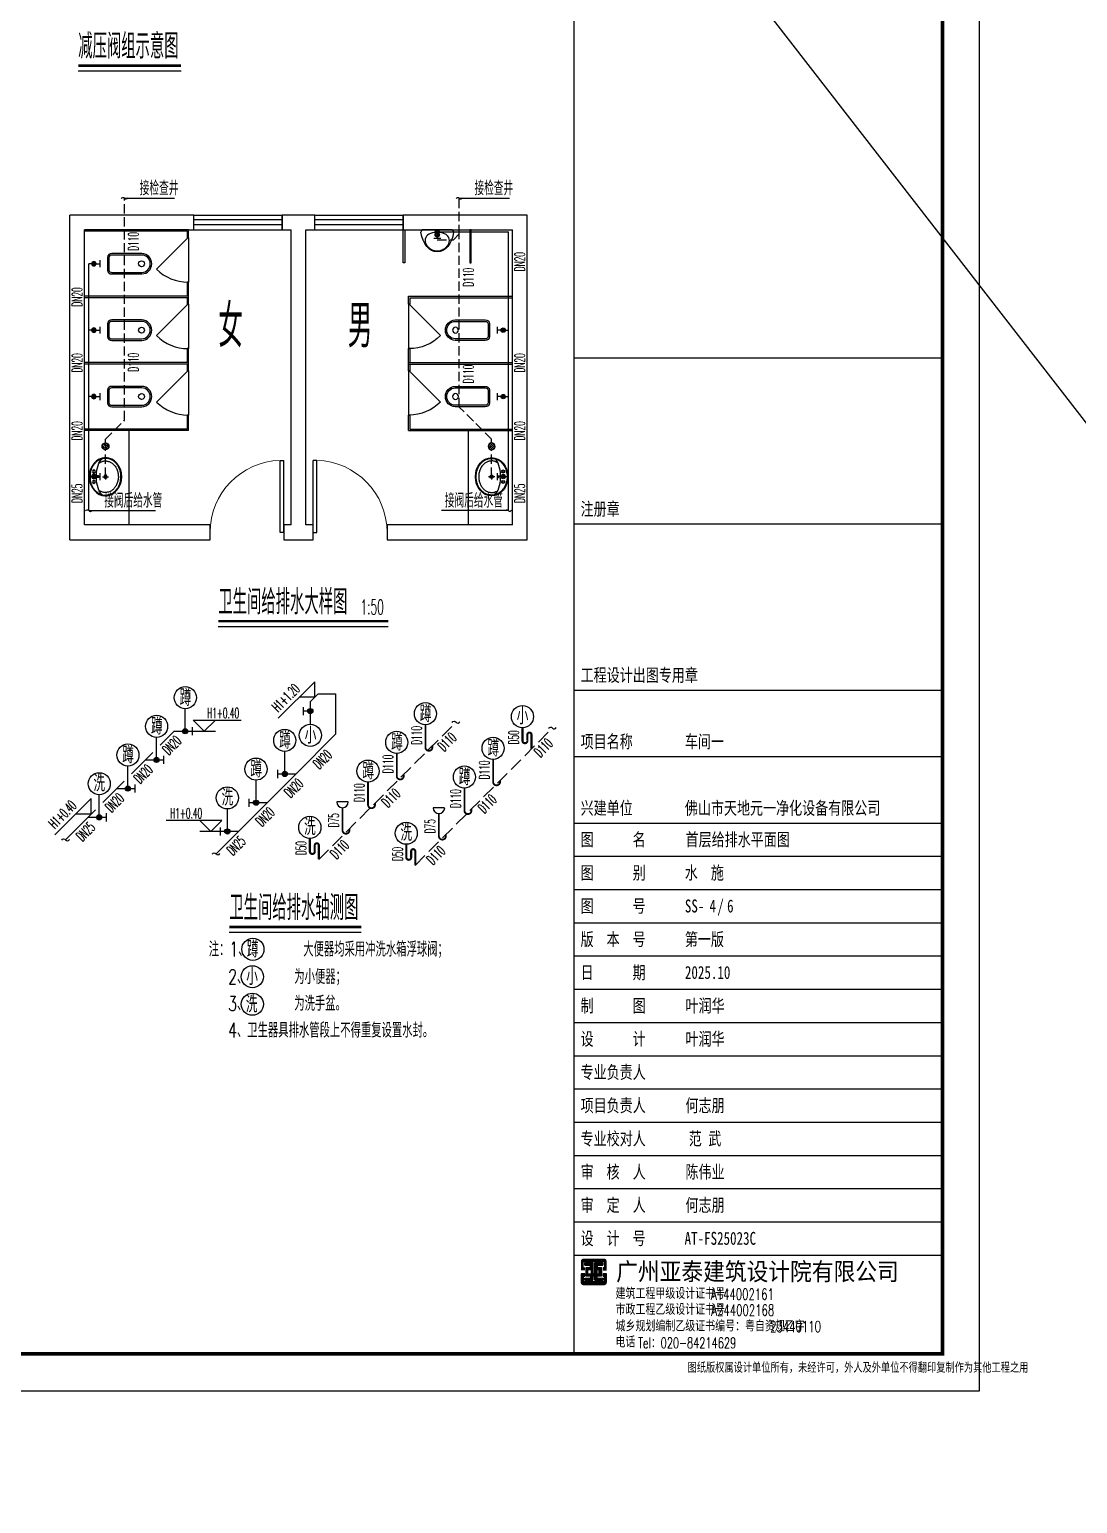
# Model space of a CAD drawing. Extents: x -539947 to 213937, y -712430 to -438816.
# Drawn here: x -155944 to -113323, y -532503 to -472587 of the extents above; entities that cross this region are included whole.
import ezdxf
from ezdxf.enums import TextEntityAlignment as Align

# ---------------------------------------------------------------- set-up
doc = ezdxf.new("R2010")
doc.units = 0
doc.header["$LTSCALE"] = 1000
doc.header["$MEASUREMENT"] = 0
doc.linetypes.add('DASH', pattern=[0.35, 0.25, -0.1])
for name, color, linetype in [('2', 2, 'Continuous'), ('4', 4, 'Continuous'), ('9', 9, 'Continuous'), ('DIM_ELEV', 3, 'Continuous'), ('DIM_SYMB', 3, 'Continuous'), ('EQUIP_地漏', 7, 'Continuous'), ('K+T', 252, 'Continuous'), ('PIPE-污水', 5, 'DASH'), ('PIPE-给水', 1, 'Continuous'), ('PUB_TITLE', 4, 'Continuous'), ('S', 2, 'Continuous'), ('STAIR', 2, 'Continuous'), ('TWT_LEAD', 3, 'Continuous'), ('TWT_TEXT', 7, 'Continuous'), ('VALVE_给水', 7, 'Continuous'), ('WALL', 7, 'Continuous'), ('WINDOW', 4, 'Continuous'), ('框', 130, 'Continuous')]:
    doc.layers.add(name, color=color, linetype=linetype)
doc.styles.add('-宋体', font='simsun_0.shx', dxfattribs={"width": 0.8})
doc.styles.add('_TCH_DIM', font='SIMPLEX.shx', dxfattribs={"width": 0.8, "bigfont": 'GBCBIG.shx'})
doc.styles.add('TBC', font='simhei_0.shx', dxfattribs={"width": 0.9})
doc.styles.add('天正', font='simplex.shx', dxfattribs={"width": 0.7, "bigfont": 'hztxt.shx'})

# ---------------------------------------------------------------- blocks, each defined once
blk = doc.blocks.new('A$C58C370F3')
at = {"layer": 'K+T'}
for points in [[(465, 138), (59, 138, 0.388189), (0, 88), (0, -88, 0.388189), (59, -138), (465, -138, 0.97895)], [(465, 118), (58, 118, 0.382017), (20, 86), (20, -86, 0.382017), (58, -118), (465, -118, 0.977255)]]:
    blk.add_lwpolyline(points, format="xyb", close=True, dxfattribs=at)
blk.add_circle((462, 0), 40, dxfattribs=at)
blk = doc.blocks.new('$DorLib2D$00000114')
at = {"color": 0}
blk.add_line((0.5, 0), (-0.207, 0.707), dxfattribs=at)
blk.add_arc((0.5, 0), 1, 135, 180, dxfattribs=at)
blk = doc.blocks.new('A$C03CD7C06')
at = {"layer": 'K+T'}
for p, q in [((-350, 1410), (-460, 1410)), ((-460, 1410), (-460, 0)), ((-350, 1410), (250, 1410)), ((-350, 1390), (-350, 1410)), ((460, 1410), (250, 1410)), ((250, 1410), (250, 1390)), ((460, 1410), (460, 0)), ((-440, 1390), (-350, 1390)), ((-440, 1390), (-440, 0)), ((250, 1390), (440, 1390)), ((440, 1390), (440, 0)), ((-440, 0), (-460, 0)), ((460, 0), (440, 0))]:
    blk.add_line(p, q, dxfattribs=at)
at = {"layer": 'K+T', "xscale": 600, "yscale": 600, "zscale": -600, "rotation": 180}
blk.add_blockref('$DorLib2D$00000114', (-50, 1400), dxfattribs=at)
at = {"layer": 'K+T', "rotation": 90}
blk.add_blockref('A$C58C370F3', (0, 310), dxfattribs=at)
blk = doc.blocks.new('A$C22F25C8E')
at = {"layer": 'K+T'}
blk.add_lwpolyline([(-10, 450), (-10, 0), (10, 0), (10, 450)], close=True, dxfattribs=at)
blk = doc.blocks.new('A$C554A5188')
at = {"layer": 'K+T'}
blk.add_line((-191, 0), (191, 0), dxfattribs=at)
for radius in [30, 20]:
    blk.add_circle((0, 69), radius, dxfattribs=at)
for centre, radius, start, end in [((-65, 147), 100, 144.3008, 240.2823), ((65, 147), 100, 299.7178, 35.7038), ((-191, 30), 30, 172.3236, 270), ((191, 30), 30, 270, 7.6764)]:
    blk.add_arc(centre, radius, start, end, dxfattribs=at)
at = {"layer": 'K+T', "extrusion": (0, 0, -1)}
for centre, major_axis, ratio, start_param, end_param in [((0, -31), (0, 332), 0.677059, -1.374291, 1.374291), ((0, 311), (0, 282), 0.893435, 2.669997, 3.613187)]:
    blk.add_ellipse(centre, major_axis=major_axis, ratio=ratio, start_param=start_param, end_param=end_param, dxfattribs=at)
at = {"layer": 'K+T'}
blk.add_open_spline([(-146, 205), (-145, 207), (-143, 210), (-132, 223), (-123, 234), (-103, 253), (-92, 261), (-71, 274), (-59, 279), (-37, 287), (-25, 290), (-2, 292), (9, 292), (33, 288), (44, 285), (66, 276), (78, 270), (99, 256), (109, 247), (129, 228), (138, 217), (146, 205)], degree=3, knots=[-0.755633, -0.755633, -0.755633, -0.755633, -0.725441, -0.725441, -0.560359, -0.560359, -0.395278, -0.395278, -0.230196, -0.230196, -0.065114, -0.065114, 0.099967, 0.099967, 0.265049, 0.265049, 0.430131, 0.430131, 0.595212, 0.595212, 0.755604, 0.755604, 0.755604, 0.755604], dxfattribs=at)
blk = doc.blocks.new('A$C77EE2929')
for name, p in [('A$C22F25C8E', (10, 0)), ('A$C554A5188', (460, 0))]:
    blk.add_blockref(name, p)
at = {"xscale": -1}
blk.add_blockref('A$C22F25C8E', (910, 0), dxfattribs=at)
blk = doc.blocks.new('$TCHSYS$WIN2D')
for p, q in [((-0.5, 0.5), (0.5, 0.5)), ((-0.5, 0.5), (-0.5, -0.5)), ((0.5, 0.5), (0.5, -0.5)), ((0.5, 0.167), (-0.5, 0.167)), ((0.5, -0.167), (-0.5, -0.167)), ((-0.5, -0.5), (0.5, -0.5))]:
    blk.add_line(p, q)
blk = doc.blocks.new('$DorLib2D$00000001')
for p, q in [((0.45, 0.975), (0.5, 0.975)), ((0.45, 0), (0.45, 0.975)), ((0.5, 0), (0.5, 0.975)), ((0.5, 0), (0.45, 0))]:
    blk.add_line(p, q)
at = {"lineweight": 13}
blk.add_arc((0.475, 0), 0.975, 91.4693, 180, dxfattribs=at)
blk = doc.blocks.new('$lvtry$00000173')
at = {"color": 0}
for p, q in [((-11, -125, 0), (-16, -50, 0)), ((2, -177, 0), (2, -260, 0)), ((12, -125, 0), (16, -50, 0)), ((-35, -219, 0), (40, -219, 0))]:
    blk.add_line(p, q, dxfattribs=at)
for centre, radius in [((-69, -62, 0), 20.6), ((-69, -62, 0), 15.6), ((2, -219, 0), 23.4), ((0, -50, 0), 15.8), ((72, -62, 0), 20.6), ((72, -62, 0), 15.6)]:
    blk.add_circle(centre, radius, dxfattribs=at)
blk.add_arc((1, -117, 0), 13.9, 215.486, 324.514, dxfattribs=at)
blk.add_ellipse((2, -219, 0), major_axis=(-259, 0), ratio=0.848663, dxfattribs=at)
for start_param, end_param in [(4.764585, 5.931457), (3.493317, 4.671733)]:
    blk.add_ellipse((2, -215, 0), major_axis=(-259, 0), ratio=0.459125, start_param=start_param, end_param=end_param, dxfattribs=at)
for points, knots in [([(-247, -219, 0), (-247, -226, 0), (-247, -233, 0), (-245, -253, 0), (-242, -264, 0), (-234, -288, 0), (-229, -299, 0), (-216, -321, 0), (-209, -331, 0), (-192, -351, 0), (-183, -360, 0), (-162, -377, 0), (-151, -385, 0), (-127, -399, 0), (-115, -405, 0), (-88, -415, 0), (-75, -419, 0), (-47, -425, 0), (-32, -427, 0), (-4, -429, 0), (11, -429, 0), (40, -426, 0), (54, -424, 0), (82, -418, 0), (96, -413, 0), (122, -403, 0), (134, -397, 0), (158, -383, 0), (169, -375, 0), (189, -357, 0), (198, -348, 0), (215, -328, 0), (222, -318, 0), (234, -296, 0), (239, -284, 0), (246, -261, 0), (248, -249, 0), (251, -225, 0), (251, -213, 0), (249, -189, 0), (246, -177, 0), (239, -154, 0), (234, -143, 0), (222, -121, 0), (215, -110, 0), (199, -90, 0), (190, -81, 0), (170, -63, 0), (159, -55, 0), (135, -41, 0), (123, -35, 0), (97, -24, 0), (83, -20, 0), (55, -13, 0), (41, -11, 0), (12, -9, 0), (-3, -9, 0), (-31, -10, 0), (-46, -12, 0), (-74, -18, 0), (-87, -22, 0), (-114, -32, 0), (-126, -38, 0), (-150, -52, 0), (-162, -60, 0), (-182, -77, 0), (-192, -86, 0), (-209, -106, 0), (-216, -116, 0), (-228, -138, 0), (-234, -149, 0), (-242, -172, 0), (-244, -184, 0), (-247, -204, 0), (-247, -211, 0), (-247, -219, 0)], [0, 0, 0, 0, 0.105369, 0.105369, 0.278747, 0.278747, 0.452125, 0.452125, 0.625504, 0.625504, 0.798882, 0.798882, 0.97226, 0.97226, 1.145639, 1.145639, 1.319017, 1.319017, 1.492395, 1.492395, 1.665774, 1.665774, 1.839152, 1.839152, 2.01253, 2.01253, 2.185909, 2.185909, 2.359287, 2.359287, 2.532665, 2.532665, 2.706044, 2.706044, 2.879422, 2.879422, 3.0528, 3.0528, 3.226179, 3.226179, 3.399557, 3.399557, 3.572935, 3.572935, 3.746313, 3.746313, 3.919692, 3.919692, 4.09307, 4.09307, 4.266448, 4.266448, 4.439827, 4.439827, 4.613205, 4.613205, 4.786583, 4.786583, 4.959962, 4.959962, 5.13334, 5.13334, 5.306718, 5.306718, 5.480097, 5.480097, 5.653475, 5.653475, 5.826853, 5.826853, 6.000232, 6.000232, 6.17361, 6.17361, 6.283185, 6.283185, 6.283185, 6.283185]), ([(-184, -131, 0), (-185, -133, 0), (-186, -135, 0), (-191, -143, 0), (-195, -149, 0), (-201, -161, 0), (-203, -168, 0), (-207, -180, 0), (-209, -187, 0), (-211, -199, 0), (-212, -205, 0), (-212, -214, 0), (-212, -216, 0), (-212, -219, 0), (-212, -225, 0), (-212, -232, 0), (-210, -246, 0), (-208, -254, 0), (-204, -266, 0), (-202, -272, 0), (-198, -281, 0), (-196, -286, 0), (-189, -298, 0), (-185, -304, 0), (-176, -316, 0), (-171, -322, 0), (-161, -332, 0), (-156, -337, 0), (-143, -347, 0), (-135, -353, 0), (-121, -362, 0), (-116, -365, 0), (-105, -370, 0), (-100, -373, 0), (-88, -378, 0), (-82, -380, 0), (-69, -384, 0), (-63, -386, 0), (-47, -389, 0), (-38, -391, 0), (-21, -393, 0), (-12, -393, 0), (7, -394, 0), (16, -393, 0), (34, -392, 0), (43, -390, 0), (59, -387, 0), (67, -385, 0), (83, -380, 0), (91, -378, 0), (106, -372, 0), (113, -368, 0), (127, -361, 0), (133, -357, 0), (146, -348, 0), (152, -343, 0), (163, -333, 0), (169, -328, 0), (178, -317, 0), (183, -312, 0), (190, -301, 0), (194, -296, 0), (200, -284, 0), (204, -277, 0), (209, -264, 0), (210, -258, 0), (213, -246, 0), (214, -241, 0), (216, -227, 0), (216, -219, 0), (215, -206, 0), (214, -200, 0), (213, -189, 0), (211, -183, 0), (206, -167, 0), (202, -156, 0), (193, -141, 0), (190, -136, 0), (187, -131, 0)], [5.740897, 5.740897, 5.740897, 5.740897, 5.780874, 5.780874, 5.896829, 5.896829, 6.012784, 6.012784, 6.128739, 6.128739, 6.240697, 6.240697, 6.283185, 6.283185, 6.283185, 6.399826, 6.399826, 6.5409, 6.5409, 6.634, 6.634, 6.7271, 6.7271, 6.852188, 6.852188, 6.977276, 6.977276, 7.077377, 7.077377, 7.229977, 7.229977, 7.317389, 7.317389, 7.404801, 7.404801, 7.497094, 7.497094, 7.589386, 7.589386, 7.712334, 7.712334, 7.835281, 7.835281, 7.958228, 7.958228, 8.081175, 8.081175, 8.194983, 8.194983, 8.30879, 8.30879, 8.422598, 8.422598, 8.537599, 8.537599, 8.6526, 8.6526, 8.767602, 8.767602, 8.884432, 8.884432, 8.982435, 8.982435, 9.119467, 9.119467, 9.224191, 9.224191, 9.328914, 9.328914, 9.470087, 9.470087, 9.571187, 9.571187, 9.672288, 9.672288, 9.874489, 9.874489, 9.967059, 9.967059, 9.967059, 9.967059])]:
    blk.add_open_spline(points, degree=3, knots=knots, dxfattribs=at)
for p in [(1, -50), (2, -219, 0)]:
    blk.add_point(p, dxfattribs=at)
blk = doc.blocks.new('A$C630419E7')
blk.add_line((0, 4200), (0, 4200))
at = {"layer": 'K+T'}
for p, q in [((800, 1480), (800, 200)), ((5400, 1480), (5400, 200))]:
    blk.add_line(p, q, dxfattribs=at)
at = {"layer": 'WALL'}
for p, q in [((1680, 4400), (0, 4400)), ((0, 0), (0, 4400)), ((1680, 4200), (1680, 4400)), ((3100, 4400), (2880, 4400)), ((2880, 4400), (2880, 4200)), ((3320, 4400), (3100, 4400)), ((3320, 4200), (3320, 4400)), ((6200, 4400), (4520, 4400)), ((4520, 4400), (4520, 4200)), ((6200, 0), (6200, 4400)), ((200, 4200), (1680, 4200)), ((200, 200), (200, 4200)), ((2880, 4200), (3000, 4200)), ((3000, 200), (3000, 4200)), ((3200, 4200), (3320, 4200)), ((3200, 200), (3200, 4200)), ((4520, 4200), (6000, 4200)), ((6000, 200), (6000, 4200)), ((1900, 200), (200, 200)), ((1900, 0), (1900, 200)), ((3000, 200), (2900, 200)), ((2900, 200), (2900, 0)), ((3300, 200), (3200, 200)), ((3300, 0), (3300, 200)), ((6000, 200), (4300, 200)), ((4300, 200), (4300, 0)), ((0, 0), (1900, 0)), ((2900, 0), (3100, 0)), ((3100, 0), (3300, 0)), ((4300, 0), (6200, 0))]:
    blk.add_line(p, q, dxfattribs=at)
for name, p, rotation in [('A$C03CD7C06', (200, 3740), 270), ('A$C77EE2929', (5440, 4200), 180), ('A$C03CD7C06', (200, 2840), 270), ('A$C03CD7C06', (200, 1940), 270)]:
    blk.add_blockref(name, p, dxfattribs=dict(rotation=rotation))
at = {"xscale": -1, "rotation": 90}
for p in [(6000, 2840), (6000, 1940)]:
    blk.add_blockref('A$C03CD7C06', p, dxfattribs=at)
at = {"layer": 'K+T', "yscale": -1, "rotation": 270}
blk.add_blockref('$lvtry$00000173', (264, 856), dxfattribs=at)
at = {"layer": 'K+T', "rotation": 270}
blk.add_blockref('$lvtry$00000173', (5936, 856), dxfattribs=at)
at = {"layer": 'WINDOW', "rotation": 180}
for name, p, xscale, yscale, zscale in [('$TCHSYS$WIN2D', (2280, 4300), -1200, 200, -1200), ('$TCHSYS$WIN2D', (3920, 4300), -1200, 200, -1200), ('$DorLib2D$00000001', (3800, 100), 1000, -1000, 1000)]:
    blk.add_blockref(name, p, dxfattribs=dict(at, xscale=xscale, yscale=yscale, zscale=zscale))
at = {"layer": 'WINDOW', "xscale": 1000, "yscale": 1000, "zscale": 1000}
blk.add_blockref('$DorLib2D$00000001', (2400, 100), dxfattribs=at)
at = {"layer": 'TWT_TEXT', "style": '_TCH_DIM', "width": 0.8}
for s, p in [('女', (2013, 2606)), ('男', (3767, 2606))]:
    blk.add_text(s, height=579, dxfattribs=at).set_placement(p)
blk = doc.blocks.new('$TWTSYS$00000247')
at = {"elevation": 0}
blk.add_lwpolyline([(7, -101, -0.575183), (0, 0, 0.604745), (-11, 101, 16.924828)], format="xyb", dxfattribs=at)
blk = doc.blocks.new('$VALVE$00000497')
for p, q in [((78, 138), (-78, 138)), ((0, 50), (0, 138))]:
    blk.add_line(p, q)
at = {"const_width": 49.6}
blk.add_lwpolyline([(25, 0, 1), (-25, 0, 1)], format="xyb", close=True, dxfattribs=at)
blk.add_circle((0, 0), 50)
blk = doc.blocks.new('A$C11066455')
at = {"layer": 'DIM_ELEV', "color": 0}
for p, q in [((4264, 3005), (3964, 3305)), ((3964, 3305), (5267, 3305)), ((4264, 3005), (4564, 3305)), ((3881, 3005), (4564, 3005)), ((1200, 1183), (210, 194)), ((1200, 759), (1200, 1183)), ((1200, 759), (776, 759))]:
    blk.add_line(p, q, dxfattribs=at)
at = {"layer": 'PIPE-给水', "linetype": 'Continuous'}
for p, q in [((3749, 3005), (3749, 3615)), ((2971, 2227), (2971, 2837)), ((3071, 2630), (3446, 3005)), ((3446, 3005), (3749, 3005)), ((2668, 2227), (2871, 2430)), ((2193, 1450), (2193, 2060)), ((2293, 1853), (2668, 2227)), ((2668, 2227), (2971, 2227)), ((1891, 1450), (2093, 1653)), ((1416, 672), (1416, 1282)), ((1516, 1075), (1891, 1450)), ((1891, 1450), (2193, 1450)), ((1113, 672), (1316, 875)), ((503, 62), (1113, 672)), ((1113, 672), (1416, 672))]:
    blk.add_line(p, q, dxfattribs=at)
at = {"layer": 'S'}
for centre in [(3749, 3915), (2971, 3137), (2193, 2360), (1416, 1582)]:
    blk.add_circle(centre, 300, dxfattribs=at)
at = {"layer": 'STAIR', "xscale": 1.022112000035122, "yscale": 1.022112000035122, "zscale": 1.022112000035122, "rotation": 270}
blk.add_blockref('$TWTSYS$00000247', (503, 62), dxfattribs=at)
at = {"layer": 'VALVE_给水', "xscale": -1.399999999999999, "yscale": -1.399999999999999, "zscale": 1.399999999999999, "rotation": 90}
for p in [(3749, 3005), (2971, 2227), (2193, 1450), (1416, 672)]:
    blk.add_blockref('$VALVE$00000497', p, dxfattribs=at)
at = {"layer": 'DIM_ELEV', "color": 7, "style": '天正', "width": 0.525}
blk.add_text('H1+0.40', height=280, dxfattribs=at).set_placement((4341, 3358))
blk.add_text('H1+0.40', height=280, rotation=45, dxfattribs=at).set_placement((210, 342))
at = {"layer": 'TWT_TEXT', "style": '天正', "width": 0.7}
for s, p in [('蹲', (3597, 3691)), ('蹲', (2819, 2913)), ('蹲', (2041, 2136)), ('洗', (1259, 1373))]:
    blk.add_text(s, height=450, dxfattribs=at).set_placement(p)
at = {"layer": 'TWT_TEXT', "style": '天正', "width": 0.525}
for s, p in [('DN20', (3300, 2341)), ('DN20', (2523, 1563)), ('DN20', (1745, 785)), ('DN25', (960, 0))]:
    blk.add_text(s, height=280, rotation=45, dxfattribs=at).set_placement(p)
blk = doc.blocks.new('A$C1C0A60EC')
at = {"layer": 'DIM_ELEV', "color": 0}
for p, q in [((4023, 4727), (3033, 3737)), ((4023, 4303), (4023, 4727)), ((4023, 4303), (3599, 4303)), ((1506, 969), (0, 969)), ((1206, 669), (906, 969)), ((1206, 669), (1506, 969)), ((1906, 669), (906, 669))]:
    blk.add_line(p, q, dxfattribs=at)
at = {"layer": 'PIPE-给水', "linetype": 'Continuous'}
for p, q in [((3904, 4184), (4118, 4398)), ((3904, 4184), (3904, 3574)), ((3514, 2225), (4590, 3301)), ((3211, 2225), (3211, 2835)), ((2433, 1447), (2433, 2057)), ((2736, 1447), (3514, 2225)), ((3514, 2225), (3211, 2225)), ((1656, 669), (1656, 1279)), ((1958, 669), (2736, 1447)), ((2736, 1447), (2433, 1447)), ((1351, 62), (1958, 669)), ((1958, 669), (1656, 669))]:
    blk.add_line(p, q, dxfattribs=at)
at = {"layer": 'PIPE-给水', "linetype": 'Continuous', "ltscale": 1.5}
for p, q in [((4118, 4398), (4590, 4398)), ((4590, 4398), (4590, 3301))]:
    blk.add_line(p, q, dxfattribs=at)
at = {"layer": 'S'}
for centre in [(3211, 3135), (3904, 3274), (2433, 2357), (1656, 1579)]:
    blk.add_circle(centre, 300, dxfattribs=at)
at = {"layer": 'STAIR', "xscale": 1.022112000035122, "yscale": 1.022112000035122, "zscale": 1.022112000035122, "rotation": 270}
blk.add_blockref('$TWTSYS$00000247', (1351, 62), dxfattribs=at)
at = {"layer": 'VALVE_给水', "xscale": -1.399999999999999, "yscale": -1.399999999999999, "zscale": 1.399999999999999, "rotation": 270}
for p in [(3904, 3931), (3211, 2225), (2433, 1447), (1656, 669)]:
    blk.add_blockref('$VALVE$00000497', p, dxfattribs=at)
at = {"layer": 'DIM_ELEV', "color": 7, "style": '天正', "width": 0.525}
blk.add_text('H1+1.20', height=280, rotation=45, dxfattribs=at).set_placement((3030, 3882))
blk.add_text('H1+0.40', height=280, dxfattribs=at).set_placement((104, 1022))
at = {"layer": 'TWT_TEXT', "style": '天正', "width": 0.7}
for s, p in [('蹲', (3059, 2911)), ('小', (3752, 3050)), ('蹲', (2281, 2133)), ('洗', (1499, 1370))]:
    blk.add_text(s, height=450, dxfattribs=at).set_placement(p)
at = {"layer": 'TWT_TEXT', "style": '天正', "width": 0.525}
for s, p in [('DN20', (4149, 2341)), ('DN20', (3371, 1563)), ('DN20', (2593, 785)), ('DN25', (1808, 0))]:
    blk.add_text(s, height=280, rotation=45, dxfattribs=at).set_placement(p)
blk = doc.blocks.new('A$C6B0418ED')
blk.add_line((173, 87), (0, 87))
blk.add_arc((87, 87), 86.7, 180, 0)
blk = doc.blocks.new('A$C17493E92')
at = {"layer": '2', "const_width": 28.2}
blk.add_lwpolyline([(14, 285), (14, 109, 1.048718), (81, 112), (81, 192, -1), (136, 192), (136, 0)], format="xyb", dxfattribs=at)
blk = doc.blocks.new('A$C6EF91FCC')
at = {"layer": 'PIPE-污水', "linetype": 'DASH', "ltscale": 1.5}
blk.add_line((619, 6), (4340, 3728), dxfattribs=at)
at = {"layer": 'S', "const_width": 49.1}
for points in [[(2732, 2879), (2732, 2269, 1), (2921, 2269), (2921, 2309)], [(1954, 2101), (1954, 1491, 1), (2144, 1491), (2144, 1531)], [(1262, 1408), (1262, 798, 1), (1451, 798), (1451, 838)]]:
    blk.add_lwpolyline(points, format="xyb", dxfattribs=at)
at = {"layer": 'S'}
for centre in [(3528, 4036), (2732, 3179), (1954, 2401), (376, 876)]:
    blk.add_circle(centre, 300, dxfattribs=at)
at = {"layer": '2', "xscale": 2, "yscale": 2, "zscale": 2}
for p in [(3500, 3166), (348, 6)]:
    blk.add_blockref('A$C17493E92', p, dxfattribs=at)
at = {"layer": 'S', "xscale": 1.80000000000291, "yscale": 1.80000000000291, "zscale": 1.80000000000291}
blk.add_blockref('A$C6B0418ED', (1106, 1408), dxfattribs=at)
at = {"layer": 'STAIR', "xscale": 1.022112000035122, "yscale": 1.022112000035122, "zscale": 1.022112000035122, "rotation": 270}
blk.add_blockref('$TWTSYS$00000247', (4340, 3728, 0), dxfattribs=at)
at = {"layer": 'TWT_TEXT', "style": '天正', "width": 0.7}
for s, p in [('小', (3371, 3827)), ('蹲', (2580, 2955)), ('蹲', (1802, 2177)), ('洗', (219, 667))]:
    blk.add_text(s, height=450, dxfattribs=at).set_placement(p)
at = {"layer": 'TWT_TEXT', "style": '天正', "width": 0.525}
for s, rotation, p in [('D50', 90, (3432, 3280)), ('D110', 45, (4014, 2914)), ('D110', 90, (2632, 2336)), ('D110', 90, (1855, 1559)), ('D110', 45, (2494, 1395)), ('D75', 90, (1162, 874)), ('D50', 90, (280, 121)), ('D110', 45, (1100, 0))]:
    blk.add_text(s, height=280, rotation=rotation, dxfattribs=at).set_placement(p)
blk = doc.blocks.new('A$C219C18F4')
at = {"layer": 'PIPE-污水', "linetype": 'DASH', "ltscale": 1.5}
blk.add_line((619, 6), (4340, 3728), dxfattribs=at)
at = {"layer": 'S', "const_width": 49.1}
for points in [[(3510, 3656), (3510, 3046, 1), (3699, 3046), (3699, 3086)], [(2732, 2879), (2732, 2269, 1), (2921, 2269), (2921, 2309)], [(1954, 2101), (1954, 1491, 1), (2144, 1491), (2144, 1531)], [(1262, 1408), (1262, 798, 1), (1451, 798), (1451, 838)]]:
    blk.add_lwpolyline(points, format="xyb", dxfattribs=at)
at = {"layer": 'S'}
for centre in [(3510, 3956), (2732, 3179), (1954, 2401), (376, 876)]:
    blk.add_circle(centre, 300, dxfattribs=at)
at = {"layer": '2', "xscale": 2, "yscale": 2, "zscale": 2}
blk.add_blockref('A$C17493E92', (348, 6), dxfattribs=at)
at = {"layer": 'S', "xscale": 1.80000000000291, "yscale": 1.80000000000291, "zscale": 1.80000000000291}
blk.add_blockref('A$C6B0418ED', (1106, 1408), dxfattribs=at)
at = {"layer": 'STAIR', "xscale": 1.022112000035122, "yscale": 1.022112000035122, "zscale": 1.022112000035122, "rotation": 270}
blk.add_blockref('$TWTSYS$00000247', (4340, 3728, 0), dxfattribs=at)
at = {"layer": 'TWT_TEXT', "style": '天正', "width": 0.7}
for s, p in [('蹲', (3358, 3732)), ('蹲', (2580, 2955)), ('蹲', (1802, 2177)), ('洗', (219, 667))]:
    blk.add_text(s, height=450, dxfattribs=at).set_placement(p)
at = {"layer": 'TWT_TEXT', "style": '天正', "width": 0.525}
for s, rotation, p in [('D110', 90, (3410, 3114)), ('D110', 45, (4014, 2914)), ('D110', 90, (2632, 2336)), ('D110', 90, (1855, 1559)), ('D110', 45, (2494, 1395)), ('D75', 90, (1162, 874)), ('D50', 90, (280, 121)), ('D110', 45, (1100, 0))]:
    blk.add_text(s, height=280, rotation=rotation, dxfattribs=at).set_placement(p)
blk = doc.blocks.new('A$C6F4A5148')
at = {"layer": 'S'}
for centre in [(590, 1157), (583, 785), (583, 413)]:
    blk.add_circle(centre, 150, dxfattribs=at)
at = {"layer": 'TWT_TEXT', "style": '天正', "width": 0.7}
for s, height, p in [('注：1、       大便器均采用冲洗水箱浮球阀；', 200, (-8, 1058)), ('蹲', 225, (509, 1045)), ('2、      为小便器；', 200, (255, 685)), ('小', 225, (501, 673)), ('3、      为洗手盆。', 200, (255, 323)), ('洗', 225, (495, 301))]:
    blk.add_text(s, height=height, dxfattribs=at).set_placement(p)
blk = doc.blocks.new('A$C54597E38')
at = {"layer": '9'}
h = blk.add_hatch(dxfattribs=at)
h.set_pattern_fill('ANSI31', color=256, scale=70.630202, angle=135, style=0)
h.set_pattern_definition([(180, (-153496.256, -56662.455), (-2e-15, -8.82877527), [])])
edge = h.paths.add_edge_path()
edge.add_line((99, 458), (99, 400))
edge.add_line((99, 400), (0, 400))
edge.add_line((0, 400), (0, 620))
edge.add_arc((64, 620), 63.6, 90, 180, ccw=False)
edge.add_line((64, 683), (622, 683))
edge.add_arc((622, 620), 63.6, 0, 90, ccw=False)
edge.add_line((685, 620), (685, 396))
edge.add_line((685, 396), (594, 396))
edge.add_line((594, 396), (594, 463))
edge.add_line((594, 463), (614, 463))
edge.add_line((614, 463), (624, 463))
edge.add_line((624, 463), (624, 613))
edge.add_line((624, 613), (68, 613))
edge.add_line((68, 613), (68, 458))
edge.add_line((68, 458), (99, 458))
h.paths.add_polyline_path([(369, 293), (369, 582), (586, 582), (586, 519), (436, 519), (436, 458), (557, 458), (557, 225), (431, 225), (431, 166), (588, 166), (588, 112), (370, 112), (370, 226), (321, 226), (321, 112), (103, 112), (103, 166), (260, 166), (260, 225), (133, 225), (133, 458), (255, 458), (255, 519), (104, 519), (104, 582), (321, 582), (321, 293)])
h.paths.add_polyline_path([(196, 399), (265, 399), (265, 289), (196, 289)], flags=16)
h.paths.add_polyline_path([(494, 399), (425, 399), (425, 289), (494, 289)], flags=16)
edge = h.paths.add_edge_path()
edge.add_line((99, 225), (99, 283))
edge.add_line((99, 283), (0, 283))
edge.add_line((0, 283), (0, 64))
edge.add_arc((64, 64), 63.6, 180, 270)
edge.add_line((64, 0), (622, 0))
edge.add_arc((622, 64), 63.6, 270, 360)
edge.add_line((685, 64), (685, 287))
edge.add_line((685, 287), (594, 287))
edge.add_line((594, 287), (594, 220))
edge.add_line((594, 220), (614, 220))
edge.add_line((614, 220), (624, 220))
edge.add_line((624, 220), (624, 71))
edge.add_line((624, 71), (68, 71))
edge.add_line((68, 71), (68, 225))
edge.add_line((68, 225), (99, 225))
blk.add_lwpolyline([(369, 293), (369, 293), (369, 582), (586, 582), (586, 519), (436, 519), (436, 458), (557, 458), (557, 225), (431, 225), (431, 166), (588, 166), (588, 112), (370, 112), (370, 226), (321, 226), (321, 112), (103, 112), (103, 166), (260, 166), (260, 225), (133, 225), (133, 458), (255, 458), (255, 519), (104, 519), (104, 582), (321, 582), (321, 293), (369, 293)], dxfattribs=at)
blk.add_lwpolyline([(99, 225), (99, 283), (0, 283), (0, 64, 0.414214), (64, 0), (622, 0, 0.414214), (685, 64), (685, 287), (594, 287), (594, 220), (614, 220), (624, 220), (624, 71), (68, 71), (68, 225)], format="xyb", close=True, dxfattribs=at)
blk.add_lwpolyline([(494, 399), (425, 399), (425, 289), (494, 289)], close=True, dxfattribs=at)
blk = doc.blocks.new('标框')
at = {"layer": '4'}
for p, q in [((-105112, 98008), (-105112, 71592)), ((-95112, 98008), (-95112, 71592))]:
    blk.add_line(p, q, dxfattribs=at)
at = {"layer": '框'}
for p, q in [((-105112, 111592), (-105112, 71592)), ((-95112, 111592), (-95112, 71592)), ((-105112, 98584), (-95112, 98584)), ((-105112, 94081), (-95112, 94081)), ((-105112, 89578), (-95112, 89578)), ((-105112, 87777), (-95112, 87777)), ((-105112, 85976), (-95112, 85976)), ((-105112, 85075), (-95112, 85075)), ((-105112, 84174), (-95112, 84174)), ((-105112, 83274), (-95112, 83274)), ((-105112, 82373), (-95112, 82373)), ((-105112, 81473), (-95112, 81473)), ((-105112, 80572), (-95112, 80572)), ((-105112, 79671), (-95112, 79671)), ((-105112, 78771), (-95112, 78771)), ((-105112, 77870), (-95112, 77870)), ((-105112, 76970), (-95112, 76970)), ((-105112, 76069), (-95112, 76069)), ((-105112, 75168), (-95112, 75168)), ((-105112, 74268), (-95112, 74268))]:
    blk.add_line(p, q, dxfattribs=at)
at = {"layer": '4'}
blk.add_blockref('A$C54597E38', (-104913, 73473), dxfattribs=at)
at = {"layer": 'TWT_TEXT', "style": 'TBC', "width": 0.9}
blk.add_text('广州亚泰建筑设计院有限公司', height=480, dxfattribs=at).set_placement((-103962, 73582))
at = {"layer": 'TWT_TEXT', "style": '_TCH_DIM'}
for s, height, p in [('建筑工程甲级设计证书号：', 300, (-103979, 73080)), ('市政工程乙级设计证书号：', 300, (-103979, 72647)), ('城乡规划编制乙级证书编号：粤自资规乙字', 300, (-103979, 72198)), ('电话', 300, (-103979, 71765)), ('图纸版权属设计单位所有，未经许可，外人及外单位不得翻印复制作为其他工程之用', 249.73, (-102027, 71082))]:
    blk.add_text(s, height=height, rotation=359.9997, dxfattribs=at).set_placement(p)
at = {"layer": 'TWT_TEXT', "style": '天正', "width": 0.67}
for s, height, p in [('A144002161', 300, (-101392, 73058)), ('A244002168', 300, (-101382, 72625)), ('23440110', 300, (-99787, 72179)), ('Tel：020-84214629', 290, (-103368, 71744))]:
    blk.add_text(s, height=height, rotation=359.9997, dxfattribs=at).set_placement(p)
at = {"layer": '框', "style": '-宋体', "width": 0.74}
for s, p in [('注册章', (-104927, 94312)), ('工程设计出图专用章', (-104926, 89809)), ('项目名称', (-104926, 88008)), ('车间一', (-102099, 88008)), ('兴建单位', (-104926, 86207)), ('佛山市天地元一净化设备有限公司', (-102100, 86207)), ('图      名', (-104926, 85353)), ('图      别', (-104926, 84452)), ('图      号', (-104926, 83552)), ('版  本  号', (-104927, 82651)), ('第一版', (-102100, 82651)), ('日      期', (-104926, 81751)), ('2025.10', (-102099, 81751)), ('制      图', (-104926, 80850)), ('设      计', (-104926, 79950)), ('专业负责人', (-104926, 79049)), ('项目负责人', (-104926, 78148)), ('专业校对人', (-104926, 77248)), ('审  核  人', (-104926, 76347)), ('审  定  人', (-104926, 75447)), ('设  计  号', (-104926, 74546)), ('AT-FS25023C', (-102108, 74546))]:
    blk.add_text(s, height=350, dxfattribs=at).set_placement(p)
for s, p in [('叶润华', (-101553, 80850)), ('叶润华', (-101553, 79950)), ('何志朋', (-101553, 78148)), ('范 武', (-101553, 77248)), ('陈伟业', (-101553, 76347)), ('何志朋', (-101553, 75447))]:
    blk.add_text(s, height=350, dxfattribs=at).set_placement(p, align=Align.CENTER)
blk = doc.blocks.new('框')
at = {"layer": '4'}
for p, q in [((-296744, 162730), (-296744, 136314)), ((-286744, 162730), (-286744, 136314))]:
    blk.add_line(p, q, dxfattribs=at)
at = {"layer": '框'}
for p, q in [((-296744, 176314), (-296744, 136314)), ((-286744, 176314), (-286744, 136314))]:
    blk.add_line(p, q, dxfattribs=at)
at = {"layer": '4'}
blk.add_blockref('标框', (-191632, 64721), dxfattribs=at)
at = {"layer": '框', "style": '-宋体', "width": 0.74}
for s, p in [('水  施', (-293732, 149174)), ('SS-  /', (-293732, 148273)), ('6', (-292587, 148273))]:
    blk.add_text(s, height=350, dxfattribs=at).set_placement(p)
blk = doc.blocks.new('$TwtSys$00000141')
for p, q in [((-94, 8), (-10, 92)), ((-94, 8), (-10, 92)), ((-87, -35), (35, 87)), ((-87, -35), (35, 87)), ((-66, -66), (66, 66)), ((-66, -66), (66, 66)), ((-32, -87), (88, 33)), ((-32, -87), (88, 33)), ((11, -92), (92, -11)), ((11, -92), (92, -11))]:
    blk.add_line(p, q)
blk.add_circle((0, 0), 94)
blk.add_circle((0, 0), 94)

msp = doc.modelspace()

# ---------------------------------------------------------------- linework, layer by layer
at = {"layer": '2'}
msp.add_line((-78906.3, -532502.6), (-135930, -458980.6), dxfattribs=at)
at = {"layer": 'DIM_SYMB', "const_width": 105}
for points in [[(-153961.5, -474058.7), (-149774.9, -474058.7)], [(-148264.2, -496638.9), (-141353, -496638.9)], [(-147819, -509066.6), (-142452.8, -509066.6)]]:
    msp.add_lwpolyline(points, dxfattribs=at)
at = {"layer": 'DIM_SYMB'}
for points in [[(-153961.5, -474268.7), (-149774.9, -474268.7)], [(-148264.2, -496848.9), (-141353, -496848.9)], [(-147819, -509276.6), (-142452.8, -509276.6)]]:
    msp.add_lwpolyline(points, dxfattribs=at)
at = {"layer": 'PIPE-污水', "linetype": 'DASH', "ltscale": 1.5}
for p, q in [((-152075.9, -488468.7), (-152075.9, -479444.9)), ((-138462.9, -480899.7), (-138462.9, -479444.9)), ((-138697.4, -481134.2), (-138462.9, -480899.7)), ((-138462.9, -487932.9), (-138462.9, -480899.7)), ((-139361.8, -481134.2), (-138697.4, -481134.2)), ((-137150.3, -489245.5), (-138462.9, -487932.9)), ((-152852.8, -489245.5), (-152075.9, -488468.7)), ((-152852.8, -489391.6), (-152852.8, -489245.5)), ((-137150.3, -489391.6), (-137150.3, -489245.5)), ((-152852.8, -490765.2), (-152852.8, -489673.6)), ((-137150.3, -490765.2), (-137150.3, -489673.6))]:
    msp.add_line(p, q, dxfattribs=at)
at = {"layer": 'PIPE-给水', "linetype": 'Continuous', "ltscale": 1.5}
for p, q in [((-139361.5, -480815.7), (-136470.1, -480815.7)), ((-136470.1, -484809.1), (-136470.1, -480815.7)), ((-153324.3, -482109.1), (-153533, -482109.1)), ((-153533, -484809.1), (-153533, -482109.1)), ((-153533, -487509.1), (-153533, -484809.1)), ((-153324.3, -484809.1), (-153533, -484809.1)), ((-136678.8, -484809.1), (-136470.1, -484809.1)), ((-136470.1, -487509.1), (-136470.1, -484809.1)), ((-153533, -490761.4), (-153533, -487509.1)), ((-153324.3, -487509.1), (-153533, -487509.1)), ((-136678.8, -487509.1), (-136470.1, -487509.1)), ((-136470.1, -490761.4), (-136470.1, -487509.1)), ((-153533, -492141.4), (-153533, -490761.4)), ((-153324.3, -490761.4), (-153533, -490761.4)), ((-136678.8, -490761.4), (-136470.1, -490761.4)), ((-136470.1, -492141.4), (-136470.1, -490761.4))]:
    msp.add_line(p, q, dxfattribs=at)
at = {"layer": 'PUB_TITLE'}
msp.add_lwpolyline([(-274960, -527916.2), (-117310, -527916.2), (-117310, -438816.2), (-274960, -438816.2)], close=True, dxfattribs=at)
at = {"layer": 'PUB_TITLE', "const_width": 150}
msp.add_lwpolyline([(-271210, -526416.2), (-118810, -526416.2), (-118810, -440316.2), (-271210, -440316.2)], close=True, dxfattribs=at)
at = {"layer": 'TWT_LEAD'}
for p, q in [((-152075.9, -479444.9), (-151581.4, -479444.9)), ((-151581.4, -479444.9), (-150042, -479444.9)), ((-138462.9, -479444.9), (-137968.4, -479444.9)), ((-137968.4, -479444.9), (-136429, -479444.9)), ((-153533, -492141.4), (-153038.5, -492141.4)), ((-153038.5, -492141.4), (-150815.4, -492141.4)), ((-136964.5, -492141.4), (-139187.7, -492141.4)), ((-136470.1, -492141.4), (-136964.5, -492141.4))]:
    msp.add_line(p, q, dxfattribs=at)

# ---------------------------------------------------------------- block references
at = {"layer": '2', "xscale": 1.3, "yscale": 1.3, "zscale": 1.3, "rotation": 270}
for p in [(-152075.8, -479444.5, 0), (-138462.8, -479444.5, 0), (-153532.9, -492141, 0), (-136470, -492141, 0)]:
    msp.add_blockref('$TWTSYS$00000247', p, dxfattribs=at)
at = {"layer": '2'}
for name, p, xscale, yscale, zscale in [('A$C630419E7', (-154301.5, -493328.2), 3, 3, 3), ('A$C1C0A60EC', (-150379.5, -506187.7), 1.5, 1.5, 1.5), ('A$C11066455', (-155230.6, -505618.5), 1.5, 1.5, 1.5), ('A$C219C18F4', (-145106.2, -506333.5), 1.5, 1.5, 1.5), ('A$C6EF91FCC', (-141186.6, -506572.4), 1.5, 1.5, 1.5), ('A$C6F4A5148', (-148629.4, -513445.4), 3, 3, 3)]:
    msp.add_blockref(name, p, dxfattribs=dict(at, xscale=xscale, yscale=yscale, zscale=zscale))
at = {"layer": '4', "xscale": 1.5, "yscale": 1.5, "zscale": 1.5}
msp.add_blockref('框', (311306.3, -730887), dxfattribs=at)
at = {"layer": 'EQUIP_地漏', "xscale": 1.5, "zscale": 1.5, "rotation": 270}
for p, yscale in [((-152852.8, -489532.6), 1.5), ((-137150.3, -489532.6), -1.5)]:
    msp.add_blockref('$TwtSys$00000141', p, dxfattribs=dict(at, yscale=yscale))
at = {"layer": 'VALVE_给水', "xscale": 1.8, "zscale": 1.8}
for p, yscale, rotation in [((-139361.5, -480815.7), 1.8, 180), ((-153324.3, -482109.1), -1.8, 89.99999999999999), ((-153324.3, -484809.1), -1.8, 89.99999999999999), ((-136678.8, -484809.1), 1.8, 90.00000000000003), ((-153324.3, -487509.1), -1.8, 89.99999999999999), ((-136678.8, -487509.1), 1.8, 90.00000000000003), ((-153324.3, -490761.4), -1.8, 89.99999999999999), ((-136678.8, -490761.4), 1.8, 90.00000000000003)]:
    msp.add_blockref('$VALVE$00000497', p, dxfattribs=dict(at, yscale=yscale, rotation=rotation))

# ---------------------------------------------------------------- texts
at = {"layer": 'DIM_SYMB', "color": 7}
for s, height, style, width, p in [('减压阀组示意图', 1012.77, '_TCH_DIM', 0.8, (-153961.5, -473770.5)), ('卫生间给排水大样图', 1012.77, '_TCH_DIM', 0.8, (-148264.2, -496361.9)), ('1:50', 600, '天正', 0.525, (-142478, -496361.9)), ('卫生间给排水轴测图', 1012.77, '_TCH_DIM', 0.8, (-147819, -508789.5))]:
    msp.add_text(s, height=height, dxfattribs=dict(at, style=style, width=width)).set_placement(p)
at = {"layer": 'PUB_TITLE', "style": '-宋体', "width": 0.74}
msp.add_text('首层给排水平面图', height=525, dxfattribs=at).set_placement((-129260, -505775.2))
at = {"layer": 'PUB_TITLE', "color": 4, "style": '-宋体', "width": 0.74}
msp.add_text('4', height=525, dxfattribs=at).set_placement((-128157.2, -508474.4), align=Align.CENTER)
at = {"layer": 'TWT_LEAD', "color": 7, "style": '_TCH_DIM', "width": 0.8}
for s, p in [('接检查井', (-151460.2, -479324.9)), ('接检查井', (-137847.2, -479324.9)), ('接阀后给水管', (-152902.3, -492021.4)), ('接阀后给水管', (-139051.4, -492021.4))]:
    msp.add_text(s, height=578.72, dxfattribs=at).set_placement(p)
at = {"layer": 'TWT_TEXT', "style": '天正', "width": 0.525}
for s, p in [('D110', (-151507.9, -481583.3)), ('DN20', (-135796.2, -482418.4)), ('D110', (-137886.6, -483041.9)), ('DN20', (-153796.2, -483851.6)), ('DN20', (-153796.2, -486533.1)), ('D110', (-151507.9, -486496)), ('DN20', (-135796.2, -486533.1)), ('D110', (-137886.6, -486976)), ('DN20', (-153796.2, -489295.8)), ('DN20', (-135796.2, -489295.8)), ('DN25', (-153796.2, -491834.3)), ('DN25', (-135796.2, -491834.3))]:
    msp.add_text(s, height=420, rotation=90, dxfattribs=at).set_placement(p)
at = {"layer": 'TWT_TEXT', "style": '天正', "width": 0.7}
msp.add_text('4、卫生器具排水管段上不得重复设置水封。', height=600, dxfattribs=at).set_placement((-147865.5, -513563.6))

doc.saveas('drawing.dxf')
